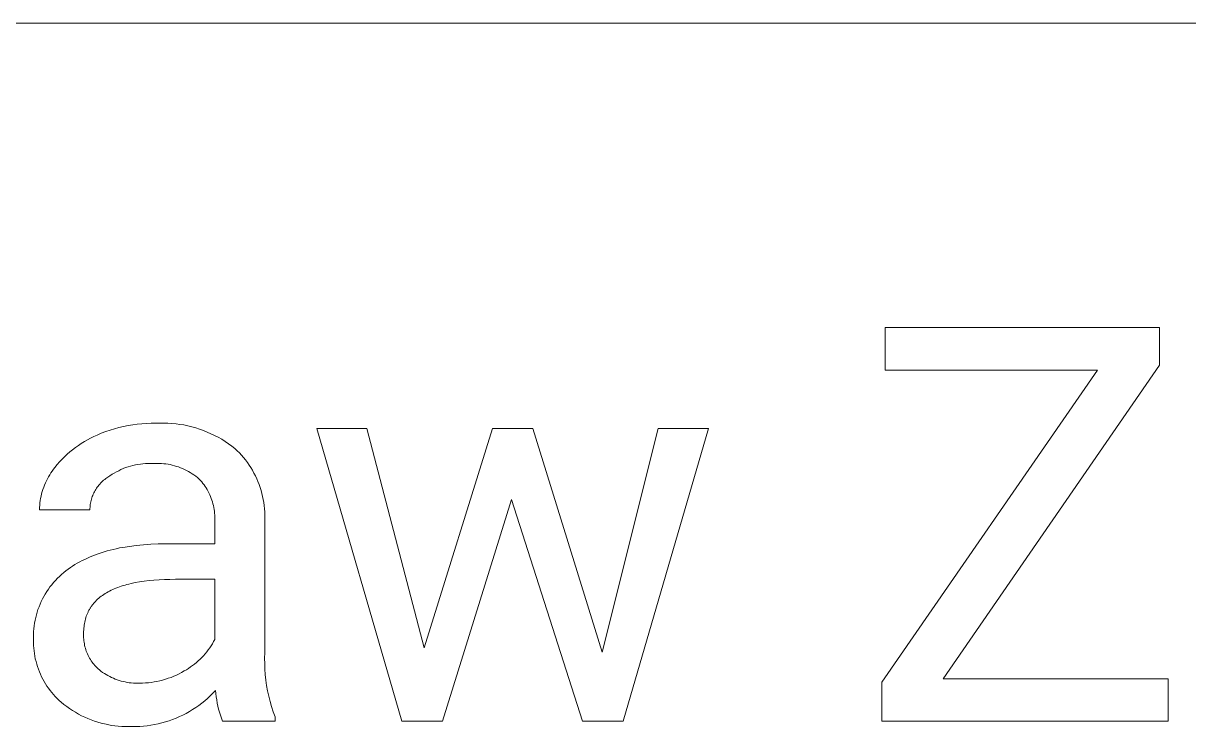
# Model space of a CAD drawing. Header units: millimetres. Extents: x -987 to 2591, y -102 to 2398.
# Drawn here: x 1760.9 to 1861.2, y 237.6 to 298.1 of the extents above; entities that cross this region are included whole.
import ezdxf

# ---------------------------------------------------------------- set-up
doc = ezdxf.new("R2010")
doc.units = ezdxf.units.MM
doc.header["$MEASUREMENT"] = 0
doc.layers.add('Domyślny', color=7, linetype='Continuous', true_color=0x000000)

msp = doc.modelspace()

# ---------------------------------------------------------------- linework, layer by layer
at = {"layer": 'Domyślny', "color": 18, "lineweight": 15, "true_color": 0x000000}
for p, q in [((2587.3, 298.15), (1238.65, 298.15)), ((1835.1, 268.32), (1835.1, 271.98)), ((1835.1, 271.98), (1858.71, 271.98)), ((1858.71, 271.98), (1858.71, 268.73)), ((1834.8, 241.46), (1853.36, 268.32)), ((1853.36, 268.32), (1835.1, 268.32)), ((1858.71, 268.73), (1840.08, 241.75)), ((1767.27, 262.72), (1767.63, 262.88)), ((1767.63, 262.88), (1768.01, 263.02)), ((1768.01, 263.02), (1768.39, 263.15)), ((1768.39, 263.15), (1768.77, 263.27)), ((1768.77, 263.27), (1769.15, 263.37)), ((1769.15, 263.37), (1769.54, 263.46)), ((1769.54, 263.46), (1769.93, 263.54)), ((1769.93, 263.54), (1770.33, 263.61)), ((1770.33, 263.61), (1770.72, 263.66)), ((1770.72, 263.66), (1771.12, 263.7)), ((1771.12, 263.7), (1771.52, 263.73)), ((1771.52, 263.73), (1771.92, 263.74)), ((1771.92, 263.74), (1772.32, 263.75)), ((1772.32, 263.75), (1772.67, 263.76)), ((1772.67, 263.76), (1773.01, 263.76)), ((1773.01, 263.76), (1773.36, 263.75)), ((1773.36, 263.75), (1773.71, 263.73)), ((1773.71, 263.73), (1774.06, 263.69)), ((1774.06, 263.69), (1774.4, 263.64)), ((1774.4, 263.64), (1774.74, 263.59)), ((1774.74, 263.59), (1775.09, 263.51)), ((1775.09, 263.51), (1775.42, 263.43)), ((1775.42, 263.43), (1775.76, 263.34)), ((1775.76, 263.34), (1776.09, 263.23)), ((1776.09, 263.23), (1776.42, 263.11)), ((1776.42, 263.11), (1776.74, 262.98)), ((1776.74, 262.98), (1777.06, 262.84)), ((1777.06, 262.84), (1777.38, 262.69)), ((1793.5, 238.1), (1786.18, 263.28)), ((1786.18, 263.28), (1790.47, 263.28)), ((1790.47, 263.28), (1795.43, 244.43)), ((1795.43, 244.43), (1801.29, 263.28)), ((1801.29, 263.28), (1804.76, 263.28)), ((1804.76, 263.28), (1810.74, 244.04)), ((1810.74, 244.04), (1815.57, 263.28)), ((1819.89, 263.28), (1812.55, 238.1)), ((1815.57, 263.28), (1819.89, 263.28)), ((1765.41, 261.65), (1765.66, 261.83)), ((1765.66, 261.83), (1765.91, 262)), ((1765.91, 262), (1766.17, 262.16)), ((1766.17, 262.16), (1766.44, 262.31)), ((1766.44, 262.31), (1766.71, 262.46)), ((1766.71, 262.46), (1766.99, 262.59)), ((1766.99, 262.59), (1767.27, 262.72)), ((1777.38, 262.69), (1777.68, 262.53)), ((1777.68, 262.53), (1777.99, 262.36)), ((1777.99, 262.36), (1778.28, 262.17)), ((1778.28, 262.17), (1778.57, 261.98)), ((1778.57, 261.98), (1778.86, 261.78)), ((1764.25, 260.64), (1764.47, 260.86)), ((1764.47, 260.86), (1764.69, 261.07)), ((1764.69, 261.07), (1764.92, 261.27)), ((1764.92, 261.27), (1765.16, 261.46)), ((1765.16, 261.46), (1765.41, 261.65)), ((1778.86, 261.78), (1779.13, 261.57)), ((1779.13, 261.57), (1779.33, 261.38)), ((1779.33, 261.38), (1779.52, 261.19)), ((1779.52, 261.19), (1779.7, 260.99)), ((1779.7, 260.99), (1779.87, 260.79)), ((1763.52, 259.79), (1763.64, 259.94)), ((1763.64, 259.94), (1763.84, 260.18)), ((1763.84, 260.18), (1764.04, 260.41)), ((1764.04, 260.41), (1764.25, 260.64)), ((1769.52, 259.84), (1769.32, 259.75)), ((1769.72, 259.92), (1769.52, 259.84)), ((1769.93, 259.99), (1769.72, 259.92)), ((1770.14, 260.05), (1769.93, 259.99)), ((1770.35, 260.1), (1770.14, 260.05)), ((1770.56, 260.15), (1770.35, 260.1)), ((1770.77, 260.19), (1770.56, 260.15)), ((1770.99, 260.22), (1770.77, 260.19)), ((1771.2, 260.25), (1770.99, 260.22)), ((1771.42, 260.27), (1771.2, 260.25)), ((1771.63, 260.28), (1771.42, 260.27)), ((1771.85, 260.28), (1771.63, 260.28)), ((1772.07, 260.28), (1771.85, 260.28)), ((1772.25, 260.29), (1772.07, 260.28)), ((1772.44, 260.29), (1772.25, 260.29)), ((1772.63, 260.29), (1772.44, 260.29)), ((1772.82, 260.28), (1772.63, 260.29)), ((1773, 260.26), (1772.82, 260.28)), ((1773.19, 260.24), (1773, 260.26)), ((1773.37, 260.21), (1773.19, 260.24)), ((1773.56, 260.18), (1773.37, 260.21)), ((1773.74, 260.14), (1773.56, 260.18)), ((1773.92, 260.09), (1773.74, 260.14)), ((1774.1, 260.03), (1773.92, 260.09)), ((1774.28, 259.98), (1774.1, 260.03)), ((1774.45, 259.91), (1774.28, 259.98)), ((1774.63, 259.84), (1774.45, 259.91)), ((1774.8, 259.76), (1774.63, 259.84)), ((1779.87, 260.79), (1780.04, 260.58)), ((1780.04, 260.58), (1780.2, 260.36)), ((1780.2, 260.36), (1780.36, 260.14)), ((1780.36, 260.14), (1780.5, 259.92)), ((1780.5, 259.92), (1780.64, 259.69)), ((1762.9, 258.78), (1762.99, 258.96)), ((1762.99, 258.96), (1763.09, 259.13)), ((1763.09, 259.13), (1763.19, 259.3)), ((1763.19, 259.3), (1763.29, 259.47)), ((1763.29, 259.47), (1763.4, 259.63)), ((1763.4, 259.63), (1763.52, 259.79)), ((1767.83, 258.83), (1767.74, 258.76)), ((1767.92, 258.91), (1767.83, 258.83)), ((1768.01, 258.98), (1767.92, 258.91)), ((1768.1, 259.05), (1768.01, 258.98)), ((1768.19, 259.11), (1768.1, 259.05)), ((1768.37, 259.23), (1768.19, 259.11)), ((1768.56, 259.35), (1768.37, 259.23)), ((1768.74, 259.46), (1768.56, 259.35)), ((1768.93, 259.57), (1768.74, 259.46)), ((1769.13, 259.66), (1768.93, 259.57)), ((1769.32, 259.75), (1769.13, 259.66)), ((1774.96, 259.68), (1774.8, 259.76)), ((1775.13, 259.59), (1774.96, 259.68)), ((1775.29, 259.49), (1775.13, 259.59)), ((1775.45, 259.4), (1775.29, 259.49)), ((1775.6, 259.29), (1775.45, 259.4)), ((1775.76, 259.18), (1775.6, 259.29)), ((1775.9, 259.06), (1775.76, 259.18)), ((1776.05, 258.94), (1775.9, 259.06)), ((1776.16, 258.82), (1776.05, 258.94)), ((1776.27, 258.7), (1776.16, 258.82)), ((1780.64, 259.69), (1780.77, 259.45)), ((1780.77, 259.45), (1780.89, 259.21)), ((1780.89, 259.21), (1781.01, 258.97)), ((1781.01, 258.97), (1781.11, 258.72)), ((1762.49, 257.67), (1762.55, 257.86)), ((1762.55, 257.86), (1762.61, 258.05)), ((1762.61, 258.05), (1762.67, 258.23)), ((1762.67, 258.23), (1762.74, 258.42)), ((1762.74, 258.42), (1762.82, 258.6)), ((1762.82, 258.6), (1762.9, 258.78)), ((1767.04, 257.85), (1766.99, 257.75)), ((1767.1, 257.95), (1767.04, 257.85)), ((1767.16, 258.05), (1767.1, 257.95)), ((1767.22, 258.15), (1767.16, 258.05)), ((1767.28, 258.24), (1767.22, 258.15)), ((1767.35, 258.33), (1767.28, 258.24)), ((1767.42, 258.42), (1767.35, 258.33)), ((1767.5, 258.51), (1767.42, 258.42)), ((1767.58, 258.6), (1767.5, 258.51)), ((1767.66, 258.68), (1767.58, 258.6)), ((1767.74, 258.76), (1767.66, 258.68)), ((1776.37, 258.57), (1776.27, 258.7)), ((1776.47, 258.44), (1776.37, 258.57)), ((1776.56, 258.3), (1776.47, 258.44)), ((1776.65, 258.17), (1776.56, 258.3)), ((1776.74, 258.03), (1776.65, 258.17)), ((1776.82, 257.88), (1776.74, 258.03)), ((1776.89, 257.74), (1776.82, 257.88)), ((1781.11, 258.72), (1781.21, 258.47)), ((1781.21, 258.47), (1781.3, 258.22)), ((1781.3, 258.22), (1781.38, 257.96)), ((1781.38, 257.96), (1781.45, 257.7)), ((1762.33, 256.69), (1762.35, 256.89)), ((1762.35, 256.89), (1762.38, 257.09)), ((1762.38, 257.09), (1762.41, 257.28)), ((1762.41, 257.28), (1762.45, 257.48)), ((1762.45, 257.48), (1762.49, 257.67)), ((1766.7, 256.87), (1766.68, 256.76)), ((1766.72, 256.99), (1766.7, 256.87)), ((1766.75, 257.1), (1766.72, 256.99)), ((1766.78, 257.21), (1766.75, 257.1)), ((1766.82, 257.32), (1766.78, 257.21)), ((1766.85, 257.43), (1766.82, 257.32)), ((1766.9, 257.53), (1766.85, 257.43)), ((1766.94, 257.64), (1766.9, 257.53)), ((1766.99, 257.75), (1766.94, 257.64)), ((1776.96, 257.59), (1776.89, 257.74)), ((1777.03, 257.44), (1776.96, 257.59)), ((1777.09, 257.28), (1777.03, 257.44)), ((1777.14, 257.13), (1777.09, 257.28)), ((1777.19, 256.97), (1777.14, 257.13)), ((1777.24, 256.81), (1777.19, 256.97)), ((1777.28, 256.65), (1777.24, 256.81)), ((1781.45, 257.7), (1781.51, 257.44)), ((1781.51, 257.44), (1781.57, 257.18)), ((1781.57, 257.18), (1781.61, 256.91)), ((1781.61, 256.91), (1781.64, 256.65)), ((1802.94, 257.19), (1796.99, 238.1)), ((1809.06, 238.1), (1802.94, 257.19)), ((1762.31, 256.3), (1762.32, 256.5)), ((1766.65, 256.3), (1762.31, 256.3)), ((1762.32, 256.5), (1762.33, 256.69)), ((1766.66, 256.53), (1766.65, 256.41)), ((1766.65, 256.41), (1766.65, 256.3)), ((1766.67, 256.64), (1766.66, 256.53)), ((1766.68, 256.76), (1766.67, 256.64)), ((1777.31, 256.49), (1777.28, 256.65)), ((1777.34, 256.33), (1777.31, 256.49)), ((1777.36, 256.17), (1777.34, 256.33)), ((1777.38, 256), (1777.36, 256.17)), ((1777.39, 255.84), (1777.38, 256)), ((1777.4, 255.68), (1777.39, 255.84)), ((1781.64, 256.65), (1781.67, 256.38)), ((1781.67, 256.38), (1781.69, 256.11)), ((1781.69, 256.11), (1781.69, 255.84)), ((1781.69, 255.84), (1781.69, 255.57)), ((1777.39, 255.35), (1777.4, 255.51)), ((1777.39, 253.37), (1777.39, 255.35)), ((1777.4, 255.51), (1777.4, 255.68)), ((1781.69, 255.57), (1781.69, 243.99)), ((1768.12, 252.75), (1768.38, 252.82)), ((1768.38, 252.82), (1768.65, 252.89)), ((1768.65, 252.89), (1768.92, 252.95)), ((1768.92, 252.95), (1769.2, 253.01)), ((1769.2, 253.01), (1769.47, 253.06)), ((1769.47, 253.06), (1770.05, 253.15)), ((1770.05, 253.15), (1770.64, 253.23)), ((1770.64, 253.23), (1771.25, 253.29)), ((1771.25, 253.29), (1771.88, 253.33)), ((1771.88, 253.33), (1772.53, 253.36)), ((1772.53, 253.36), (1773.2, 253.37)), ((1773.2, 253.37), (1777.39, 253.37)), ((1765.56, 251.7), (1765.77, 251.81)), ((1765.77, 251.81), (1765.99, 251.92)), ((1765.99, 251.92), (1766.21, 252.03)), ((1766.21, 252.03), (1766.43, 252.14)), ((1766.43, 252.14), (1766.66, 252.24)), ((1766.66, 252.24), (1766.89, 252.33)), ((1766.89, 252.33), (1767.13, 252.42)), ((1767.13, 252.42), (1767.37, 252.51)), ((1767.37, 252.51), (1767.62, 252.59)), ((1767.62, 252.59), (1767.87, 252.67)), ((1767.87, 252.67), (1768.12, 252.75)), ((1764.2, 250.73), (1764.39, 250.89)), ((1764.39, 250.89), (1764.58, 251.04)), ((1764.58, 251.04), (1764.78, 251.19)), ((1764.78, 251.19), (1764.97, 251.32)), ((1764.97, 251.32), (1765.16, 251.45)), ((1765.16, 251.45), (1765.36, 251.58)), ((1765.36, 251.58), (1765.56, 251.7)), ((1763.21, 249.66), (1763.36, 249.85)), ((1763.36, 249.85), (1763.52, 250.04)), ((1763.52, 250.04), (1763.68, 250.22)), ((1763.68, 250.22), (1763.85, 250.4)), ((1763.85, 250.4), (1764.02, 250.57)), ((1764.02, 250.57), (1764.2, 250.73)), ((1769.51, 249.77), (1769.35, 249.72)), ((1769.67, 249.82), (1769.51, 249.77)), ((1769.84, 249.87), (1769.67, 249.82)), ((1770.01, 249.91), (1769.84, 249.87)), ((1770.19, 249.95), (1770.01, 249.91)), ((1770.55, 250.03), (1770.19, 249.95)), ((1770.93, 250.1), (1770.55, 250.03)), ((1771.33, 250.16), (1770.93, 250.1)), ((1771.74, 250.21), (1771.33, 250.16)), ((1772.16, 250.25), (1771.74, 250.21)), ((1772.6, 250.28), (1772.16, 250.25)), ((1773.06, 250.3), (1772.6, 250.28)), ((1773.53, 250.31), (1773.06, 250.3)), ((1774.02, 250.32), (1773.53, 250.31)), ((1777.39, 250.32), (1774.02, 250.32)), ((1777.39, 245.15), (1777.39, 250.32)), ((1762.57, 248.63), (1762.68, 248.84)), ((1762.68, 248.84), (1762.8, 249.05)), ((1762.8, 249.05), (1762.93, 249.26)), ((1762.93, 249.26), (1763.07, 249.46)), ((1763.07, 249.46), (1763.21, 249.66)), ((1767.51, 248.77), (1767.41, 248.68)), ((1767.62, 248.85), (1767.51, 248.77)), ((1767.73, 248.93), (1767.62, 248.85)), ((1767.84, 249.01), (1767.73, 248.93)), ((1767.96, 249.08), (1767.84, 249.01)), ((1768.08, 249.16), (1767.96, 249.08)), ((1768.21, 249.23), (1768.08, 249.16)), ((1768.34, 249.3), (1768.21, 249.23)), ((1768.47, 249.37), (1768.34, 249.3)), ((1768.61, 249.43), (1768.47, 249.37)), ((1768.75, 249.49), (1768.61, 249.43)), ((1768.89, 249.55), (1768.75, 249.49)), ((1769.04, 249.61), (1768.89, 249.55)), ((1769.19, 249.67), (1769.04, 249.61)), ((1769.35, 249.72), (1769.19, 249.67)), ((1762.18, 247.73), (1762.27, 247.96)), ((1762.27, 247.96), (1762.36, 248.18)), ((1762.36, 248.18), (1762.46, 248.41)), ((1762.46, 248.41), (1762.57, 248.63)), ((1766.63, 247.76), (1766.6, 247.71)), ((1766.67, 247.82), (1766.63, 247.76)), ((1766.7, 247.87), (1766.67, 247.82)), ((1766.73, 247.92), (1766.7, 247.87)), ((1766.77, 247.97), (1766.73, 247.92)), ((1766.8, 248.03), (1766.77, 247.97)), ((1766.84, 248.08), (1766.8, 248.03)), ((1766.88, 248.13), (1766.84, 248.08)), ((1766.92, 248.18), (1766.88, 248.13)), ((1766.96, 248.22), (1766.92, 248.18)), ((1767.04, 248.32), (1766.96, 248.22)), ((1767.13, 248.41), (1767.04, 248.32)), ((1767.22, 248.51), (1767.13, 248.41)), ((1767.31, 248.6), (1767.22, 248.51)), ((1767.41, 248.68), (1767.31, 248.6)), ((1761.88, 246.55), (1761.93, 246.79)), ((1761.93, 246.79), (1761.98, 247.03)), ((1761.98, 247.03), (1762.04, 247.26)), ((1762.04, 247.26), (1762.11, 247.5)), ((1762.11, 247.5), (1762.18, 247.73)), ((1766.23, 246.77), (1766.2, 246.64)), ((1766.27, 246.89), (1766.23, 246.77)), ((1766.3, 247.02), (1766.27, 246.89)), ((1766.34, 247.14), (1766.3, 247.02)), ((1766.39, 247.26), (1766.34, 247.14)), ((1766.41, 247.32), (1766.39, 247.26)), ((1766.43, 247.37), (1766.41, 247.32)), ((1766.46, 247.43), (1766.43, 247.37)), ((1766.49, 247.49), (1766.46, 247.43)), ((1766.51, 247.54), (1766.49, 247.49)), ((1766.54, 247.6), (1766.51, 247.54)), ((1766.57, 247.66), (1766.54, 247.6)), ((1766.6, 247.71), (1766.57, 247.66)), ((1761.79, 245.58), (1761.8, 245.82)), ((1761.8, 245.82), (1761.82, 246.06)), ((1761.82, 246.06), (1761.85, 246.31)), ((1761.85, 246.31), (1761.88, 246.55)), ((1766.12, 245.97), (1766.11, 245.83)), ((1766.11, 245.83), (1766.11, 245.68)), ((1766.13, 246.11), (1766.12, 245.97)), ((1766.14, 246.24), (1766.13, 246.11)), ((1766.16, 246.38), (1766.14, 246.24)), ((1766.18, 246.51), (1766.16, 246.38)), ((1766.2, 246.64), (1766.18, 246.51)), ((1761.79, 245.33), (1761.79, 245.58)), ((1761.8, 245.09), (1761.79, 245.33)), ((1761.8, 244.86), (1761.8, 245.09)), ((1761.8, 244.62), (1761.8, 244.86)), ((1766.11, 245.68), (1766.1, 245.55)), ((1766.1, 245.55), (1766.1, 245.42)), ((1766.1, 245.42), (1766.11, 245.29)), ((1766.11, 245.29), (1766.12, 245.16)), ((1766.12, 245.16), (1766.13, 245.03)), ((1766.13, 245.03), (1766.15, 244.9)), ((1766.15, 244.9), (1766.17, 244.77)), ((1766.17, 244.77), (1766.19, 244.64)), ((1777.08, 244.59), (1777.19, 244.77)), ((1777.19, 244.77), (1777.29, 244.96)), ((1777.29, 244.96), (1777.39, 245.15)), ((1761.82, 244.39), (1761.8, 244.62)), ((1761.84, 244.16), (1761.82, 244.39)), ((1761.87, 243.93), (1761.84, 244.16)), ((1761.91, 243.7), (1761.87, 243.93)), ((1766.19, 244.64), (1766.22, 244.51)), ((1766.22, 244.51), (1766.26, 244.38)), ((1766.26, 244.38), (1766.3, 244.26)), ((1766.3, 244.26), (1766.34, 244.13)), ((1766.34, 244.13), (1766.39, 244.01)), ((1766.39, 244.01), (1766.44, 243.89)), ((1766.44, 243.89), (1766.5, 243.77)), ((1766.5, 243.77), (1766.56, 243.65)), ((1776.28, 243.59), (1776.43, 243.74)), ((1776.43, 243.74), (1776.57, 243.91)), ((1776.57, 243.91), (1776.7, 244.07)), ((1776.7, 244.07), (1776.83, 244.24)), ((1776.83, 244.24), (1776.96, 244.41)), ((1776.96, 244.41), (1777.08, 244.59)), ((1781.69, 243.99), (1781.68, 243.52)), ((1761.95, 243.47), (1761.91, 243.7)), ((1762.01, 243.24), (1761.95, 243.47)), ((1762.07, 243.02), (1762.01, 243.24)), ((1762.14, 242.8), (1762.07, 243.02)), ((1762.21, 242.58), (1762.14, 242.8)), ((1766.56, 243.65), (1766.62, 243.54)), ((1766.62, 243.54), (1766.69, 243.42)), ((1766.69, 243.42), (1766.76, 243.31)), ((1766.76, 243.31), (1766.83, 243.2)), ((1766.83, 243.2), (1766.91, 243.1)), ((1766.91, 243.1), (1767, 243)), ((1767, 243), (1767.08, 242.9)), ((1767.08, 242.9), (1767.17, 242.8)), ((1767.17, 242.8), (1767.26, 242.71)), ((1775.13, 242.65), (1775.31, 242.77)), ((1775.31, 242.77), (1775.48, 242.89)), ((1775.48, 242.89), (1775.65, 243.02)), ((1775.65, 243.02), (1775.82, 243.15)), ((1775.82, 243.15), (1775.98, 243.29)), ((1775.98, 243.29), (1776.13, 243.44)), ((1776.13, 243.44), (1776.28, 243.59)), ((1781.68, 243.52), (1781.69, 243.05)), ((1781.69, 243.05), (1781.71, 242.59)), ((1762.3, 242.36), (1762.21, 242.58)), ((1762.39, 242.15), (1762.3, 242.36)), ((1762.48, 241.93), (1762.39, 242.15)), ((1762.59, 241.73), (1762.48, 241.93)), ((1767.26, 242.71), (1767.36, 242.61)), ((1767.36, 242.61), (1767.46, 242.53)), ((1767.46, 242.53), (1767.6, 242.42)), ((1767.6, 242.42), (1767.74, 242.31)), ((1767.74, 242.31), (1767.89, 242.21)), ((1767.89, 242.21), (1768.04, 242.12)), ((1768.04, 242.12), (1768.19, 242.03)), ((1768.19, 242.03), (1768.35, 241.95)), ((1768.35, 241.95), (1768.51, 241.87)), ((1768.51, 241.87), (1768.67, 241.8)), ((1768.67, 241.8), (1768.83, 241.73)), ((1773.15, 241.72), (1773.39, 241.8)), ((1773.39, 241.8), (1773.63, 241.88)), ((1773.63, 241.88), (1773.86, 241.98)), ((1773.86, 241.98), (1774.09, 242.08)), ((1774.09, 242.08), (1774.32, 242.19)), ((1774.32, 242.19), (1774.54, 242.31)), ((1774.54, 242.31), (1774.76, 242.43)), ((1774.76, 242.43), (1774.95, 242.54)), ((1774.95, 242.54), (1775.13, 242.65)), ((1781.71, 242.59), (1781.74, 242.12)), ((1781.74, 242.12), (1781.79, 241.65)), ((1840.08, 241.75), (1859.46, 241.75)), ((1859.46, 241.75), (1859.46, 238.1)), ((1762.7, 241.52), (1762.59, 241.73)), ((1762.82, 241.32), (1762.7, 241.52)), ((1762.95, 241.13), (1762.82, 241.32)), ((1763.08, 240.94), (1762.95, 241.13)), ((1763.22, 240.75), (1763.08, 240.94)), ((1763.37, 240.57), (1763.22, 240.75)), ((1768.83, 241.73), (1769, 241.67)), ((1769, 241.67), (1769.17, 241.61)), ((1769.17, 241.61), (1769.34, 241.56)), ((1769.34, 241.56), (1769.51, 241.52)), ((1769.51, 241.52), (1769.69, 241.48)), ((1769.69, 241.48), (1769.86, 241.45)), ((1769.86, 241.45), (1770.04, 241.42)), ((1770.04, 241.42), (1770.21, 241.4)), ((1770.21, 241.4), (1770.39, 241.39)), ((1770.39, 241.39), (1770.57, 241.38)), ((1770.57, 241.38), (1770.75, 241.38)), ((1770.75, 241.38), (1770.92, 241.38)), ((1770.92, 241.38), (1771.17, 241.39)), ((1771.17, 241.39), (1771.43, 241.4)), ((1771.43, 241.4), (1771.68, 241.42)), ((1771.68, 241.42), (1771.93, 241.45)), ((1771.93, 241.45), (1772.18, 241.49)), ((1772.18, 241.49), (1772.42, 241.53)), ((1772.42, 241.53), (1772.67, 241.59)), ((1772.67, 241.59), (1772.91, 241.65)), ((1772.91, 241.65), (1773.15, 241.72)), ((1777.46, 240.75), (1777.24, 240.52)), ((1777.49, 240.48), (1777.46, 240.75)), ((1781.79, 241.65), (1781.86, 241.19)), ((1781.86, 241.19), (1781.94, 240.73)), ((1834.8, 238.1), (1834.8, 241.46)), ((1763.52, 240.39), (1763.37, 240.57)), ((1763.67, 240.22), (1763.52, 240.39)), ((1763.84, 240.05), (1763.67, 240.22)), ((1764.01, 239.89), (1763.84, 240.05)), ((1764.18, 239.74), (1764.01, 239.89)), ((1764.41, 239.55), (1764.18, 239.74)), ((1776.53, 239.86), (1776.28, 239.66)), ((1776.78, 240.07), (1776.53, 239.86)), ((1777.01, 240.29), (1776.78, 240.07)), ((1777.24, 240.52), (1777.01, 240.29)), ((1777.52, 240.21), (1777.49, 240.48)), ((1777.56, 239.94), (1777.52, 240.21)), ((1777.61, 239.67), (1777.56, 239.94)), ((1781.94, 240.73), (1782.04, 240.27)), ((1782.04, 240.27), (1782.16, 239.81)), ((1782.16, 239.81), (1782.28, 239.36)), ((1764.65, 239.37), (1764.41, 239.55)), ((1764.9, 239.19), (1764.65, 239.37)), ((1765.15, 239.03), (1764.9, 239.19)), ((1765.4, 238.87), (1765.15, 239.03)), ((1765.67, 238.72), (1765.4, 238.87)), ((1774.93, 238.78), (1774.65, 238.64)), ((1775.21, 238.94), (1774.93, 238.78)), ((1775.49, 239.11), (1775.21, 238.94)), ((1775.76, 239.28), (1775.49, 239.11)), ((1776.02, 239.47), (1775.76, 239.28)), ((1776.28, 239.66), (1776.02, 239.47)), ((1777.66, 239.41), (1777.61, 239.67)), ((1777.73, 239.14), (1777.66, 239.41)), ((1777.8, 238.88), (1777.73, 239.14)), ((1777.88, 238.62), (1777.8, 238.88)), ((1782.28, 239.36), (1782.43, 238.92)), ((1782.43, 238.92), (1782.59, 238.48)), ((1765.93, 238.58), (1765.67, 238.72)), ((1766.2, 238.45), (1765.93, 238.58)), ((1766.48, 238.33), (1766.2, 238.45)), ((1766.76, 238.22), (1766.48, 238.33)), ((1767.04, 238.12), (1766.76, 238.22)), ((1767.33, 238.02), (1767.04, 238.12)), ((1767.61, 237.94), (1767.33, 238.02)), ((1767.91, 237.87), (1767.61, 237.94)), ((1768.2, 237.81), (1767.91, 237.87)), ((1768.49, 237.75), (1768.2, 237.81)), ((1768.79, 237.71), (1768.49, 237.75)), ((1771.9, 237.76), (1771.58, 237.71)), ((1772.21, 237.82), (1771.9, 237.76)), ((1772.53, 237.88), (1772.21, 237.82)), ((1772.84, 237.96), (1772.53, 237.88)), ((1773.15, 238.05), (1772.84, 237.96)), ((1773.46, 238.14), (1773.15, 238.05)), ((1773.76, 238.25), (1773.46, 238.14)), ((1774.06, 238.37), (1773.76, 238.25)), ((1774.36, 238.5), (1774.06, 238.37)), ((1774.65, 238.64), (1774.36, 238.5)), ((1777.97, 238.36), (1777.88, 238.62)), ((1778.07, 238.11), (1777.97, 238.36)), ((1782.59, 238.11), (1778.07, 238.11)), ((1782.59, 238.48), (1782.59, 238.11)), ((1796.99, 238.1), (1793.5, 238.1)), ((1812.55, 238.1), (1809.06, 238.1)), ((1859.46, 238.1), (1834.8, 238.1)), ((1769.09, 237.67), (1768.79, 237.71)), ((1769.39, 237.65), (1769.09, 237.67)), ((1769.69, 237.64), (1769.39, 237.65)), ((1769.99, 237.64), (1769.69, 237.64)), ((1770.29, 237.64), (1769.99, 237.64)), ((1770.61, 237.64), (1770.29, 237.64)), ((1770.94, 237.66), (1770.61, 237.64)), ((1771.26, 237.68), (1770.94, 237.66)), ((1771.58, 237.71), (1771.26, 237.68))]:
    msp.add_line(p, q, dxfattribs=at)

doc.saveas('drawing.dxf')
